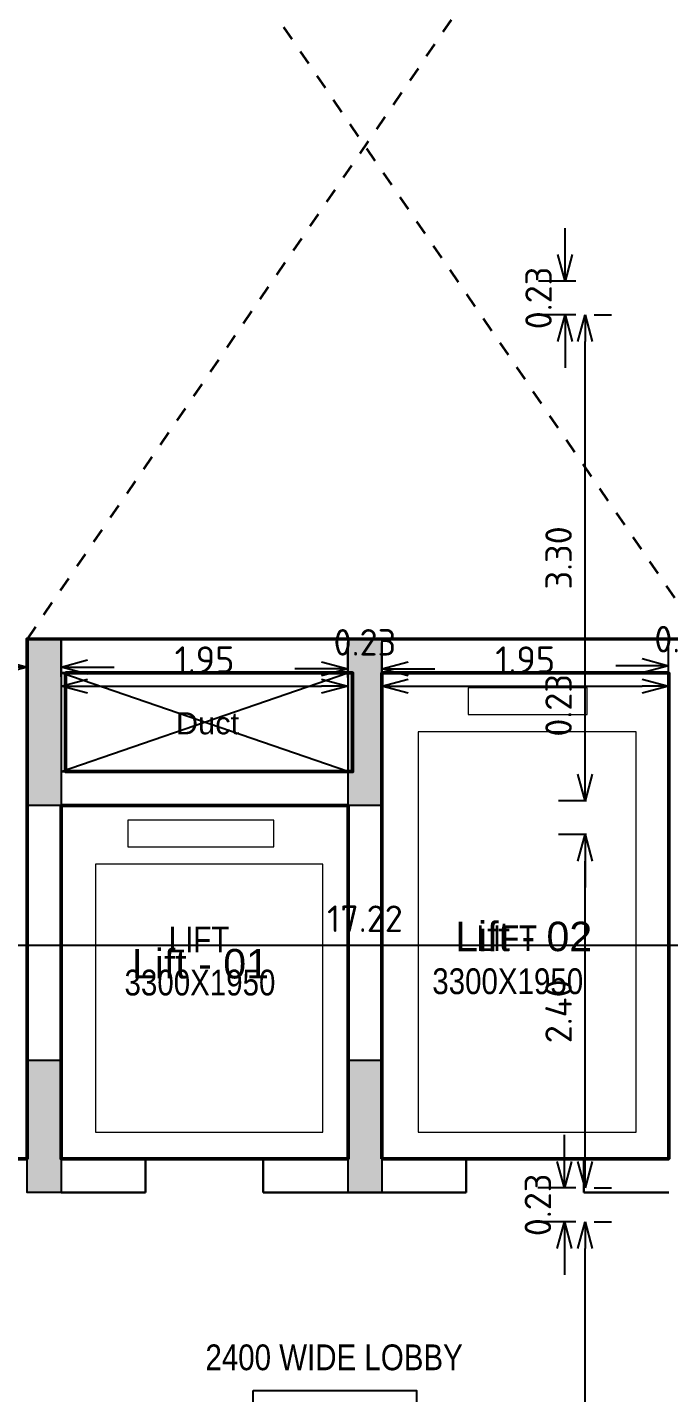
# Model space of a CAD drawing. Header units: inches. Extents: x 0 to 429, y 0 to 146.
# Drawn here: x 201.07 to 205.43, y 114.33 to 123.6 of the extents above; entities that cross this region are included whole.
import ezdxf
from ezdxf.enums import TextEntityAlignment as Align

# ---------------------------------------------------------------- set-up
doc = ezdxf.new("R2010")
doc.units = ezdxf.units.IN
doc.header["$MEASUREMENT"] = 0
doc.linetypes.add('Xr-4BHK-A-B-Ground-Sub$0$HIDDEN', pattern=[0.375, 0.25, -0.125])
doc.layers.get('DEFPOINTS').update_dxf_attribs({"lineweight": 18})
for name, color, linetype, lineweight in [('FLOOR-GROUND', 7, 'Continuous', 50), ('XR-4BHK-A-B-GROUND-SUB$0$LINE ABOVE', 6, 'Xr-4BHK-A-B-Ground-Sub$0$HIDDEN', 35), ('XR-4BHK-A-B-GROUND-SUB$0$STEPS', 253, 'Continuous', 9), ('XR-4BHK-A-B-GROUND-SUB$0$WALL', 7, 'Continuous', 30)]:
    doc.layers.add(name, color=color, linetype=linetype, lineweight=lineweight)
doc.layers.add('XR-4BHK-A-B-GROUND-SUB$0$ELE', color=4, linetype='Continuous')
doc.styles.add('Sanvi Common', font='isocpeur.ttf')
doc.styles.add('Xr-4BHK-A-B-Ground-Sub$0$DIM', font='arial.ttf')
doc.styles.add('Xr-4BHK-A-B-Ground-Sub$0$Standard', font='ARIALN.TTF')
doc.dimstyles.new('Sanvi Common', dxfattribs={"dimtxt": 0.18, "dimasz": 0.18, "dimexe": 0.18, "dimexo": 0.0625, "dimgap": 0.09, "dimtad": 1, "dimzin": 0, "dimdsep": 46, "dimtxsty": 'Sanvi Common', "dimblk": 'OPEN30', "dimcen": 0.09, "dimclrd": 68, "dimclre": 68, "dimclrt": 40, "dimadec": 0, "dimazin": 0, "dimtfac": 1, "dimtofl": 0, "dimtmove": 0, "dimatfit": 3, "dimldrblk": 'OPEN30', "dimfxl": 1, "dimtolj": 1, "dimtzin": 0, "dimarcsym": 0})

# ---------------------------------------------------------------- blocks, each defined once
blk = doc.blocks.new('Xr-4BHK-A-B-Ground-Sub$0$core typ')
at = {"layer": 'XR-4BHK-A-B-GROUND-SUB$0$ELE'}
for p, q in [((-1944.578922636545, 11220.46864082631), (-3895.42011106576, 11890.46972084677)), ((-3894.570934843767, 11220.4673823122), (-1945.420317520417, 11890.46972084677))]:
    blk.add_line(p, q, dxfattribs=at)
at = {"layer": 'XR-4BHK-A-B-GROUND-SUB$0$ELE', "ltscale": 1000}
for p, q in [((-2520.422529104195, 8590.468465497048), (-3320.422529103264, 8590.467980109417)), ((-1140.420339162491, 8590.46937562179), (-340.4203391624906, 8590.469861031772))]:
    blk.add_line(p, q, dxfattribs=at)
at = {"layer": 'XR-4BHK-A-B-GROUND-SUB$0$LINE ABOVE'}
for p, q in [((-5324.142827006493, 20565.2719354366), (465.8570467043028, 12120.69415858269)), ((-4124.145741598593, 12120.22340170233), (1665.869732529129, 20565.27153992781))]:
    blk.add_line(p, q, dxfattribs=at)
at = {"layer": 'XR-4BHK-A-B-GROUND-SUB$0$STEPS', "ltscale": 1000}
for points in [[(-1127.976667891286, 11788.13178573482), (-1127.976558675087, 11608.13178573482), (-317.9765586750873, 11608.13227720771), (-317.9766678912856, 11788.13227720771)], [(-1466.976487684093, 11491.13158004478), (-1466.975322104554, 8770.131580044777), (14.02467789498041, 8770.132478650921), (14.02351231544162, 11491.13247865092)], [(-3440.976235777169, 10889.12862718248), (-3440.97612656097, 10709.12862718341), (-2447.97612656097, 10709.12922969231), (-2447.976235777169, 10889.12922969231)], [(-3659.976055570442, 10592.12849430324), (-3659.975322104088, 8770.130249426962), (-2115.975322104554, 8770.131186259241), (-2115.976055570907, 10592.12943113552)]]:
    blk.add_lwpolyline(points, close=True, dxfattribs=at)
at = {"layer": 'XR-4BHK-A-B-GROUND-SUB$0$WALL'}
for p, q in [((-1945.420317520417, 12120.46972084677), (-3895.42011106576, 12120.46972084677)), ((235.4344015069946, 12120.47021012838), (-1715.420280919905, 12120.46972084677)), ((-1945.420317520417, 11890.46972084677), (-3895.42011106576, 11890.46972084677)), ((235.4344015069946, 11890.47021012838), (-1714.570528041135, 11890.46972105993)), ((-3894.570934843767, 11220.4673823122), (-1944.571141297492, 11220.46864083133)), ((235.0002261911577, 11219.99949748353), (235.0002269342367, 9260.497486678156)), ((-3894.570851100172, 10990.46770444655), (-1944.571351818304, 10990.4686406907)), ((-3894.570851100172, 10990.4677040384), (-3894.570851100172, 9260.916732698766)), ((-1944.989752842201, 9260.918330857297), (-1944.571351818304, 10990.46863950454)), ((-1714.571351818304, 9260.918330857297), (-1714.571351818304, 10990.46864028255)), ((-3895.420907764259, 8590.467704038165), (-3320.422529103264, 8590.467980109417)), ((-3320.422529104195, 8590.467980101967), (-3320.422389554355, 8360.467980106623)), ((-2520.422529104195, 8590.468465497048), (-1945.420339163888, 8590.468887182215)), ((-2520.42252910466, 8590.468465489597), (-2520.422389554355, 8360.46846547004)), ((-1140.420339163422, 8590.469375614339), (-1715.420339162491, 8590.469026724139)), ((-1140.420339162491, 8590.46937562179), (-1140.420199607994, 8360.469375618995)), ((234.5795776415325, 8590.47020992104), (-340.4203391624906, 8590.469861031772)), ((-340.4203391629562, 8590.469861024321), (-340.4201996079937, 8360.469861020596)), ((-3894.567547039158, 8360.467565100436), (-3320.422389554355, 8360.467980106623)), ((-1140.420199607528, 8360.469375626446), (-2520.422389554355, 8360.46846547004)), ((235.4344015069946, 8360.470350191841), (-340.4201996079937, 8360.469861020596))]:
    blk.add_line(p, q, dxfattribs=at)
blk = doc.blocks.new('_Open30')
at = {"color": 0, "linetype": 'ByBlock', "lineweight": -2}
for p, q in [((-1, 0.26794919), (0, 0)), ((0, 0), (-1, -0.26794919)), ((0, 0), (-1, 0))]:
    blk.add_line(p, q, dxfattribs=at)
blk = doc.blocks.new('*D143')
at = {"color": 68, "lineweight": -2, "transparency": 16777216}
for p, q in [((194.7502543830542, 117.3208003141394), (194.7502543830542, 117.5459179892625)), ((211.9702645902344, 117.2966533014028), (211.9702645902344, 117.5459179892625)), ((194.9302543830542, 117.3659179892625), (211.7902645902344, 117.3659179892625))]:
    blk.add_line(p, q, dxfattribs=at)
at = {"layer": 'DEFPOINTS', "color": 0, "transparency": 16777216}
for p in [(211.9702645902344, 117.3659179892625), (194.7502543830542, 117.2583003141394), (211.9702645902344, 117.2341533014028)]:
    blk.add_point(p, dxfattribs=at)
at = {"color": 68, "lineweight": -2, "transparency": 16777216, "xscale": 0.18, "yscale": 0.18, "zscale": 0.18, "rotation": 180}
blk.add_blockref('_Open30', (194.7502543830542, 117.3659179892625), dxfattribs=at)
at = {"color": 68, "lineweight": -2, "transparency": 16777216, "xscale": 0.18, "yscale": 0.18, "zscale": 0.18}
blk.add_blockref('_Open30', (211.9702645902344, 117.3659179892625), dxfattribs=at)
at = {"color": 40, "transparency": 16777216, "insert": (203.3602594866443, 117.5459179892625), "char_height": 0.18, "attachment_point": 5, "style": 'Sanvi Common'}
blk.add_mtext('\\A1;17.22', dxfattribs=at)
blk = doc.blocks.new('*D147')
at = {"color": 68, "lineweight": -2, "transparency": 16777216}
for p, q in [((204.9191160510874, 115.4869322242362), (205.0366190540505, 115.4869322242362)), ((204.8566190540505, 110.1664659857909), (204.8566190540505, 115.3069322242362)), ((204.7008815881328, 109.9864659857909), (205.0366190540505, 109.9864659857909))]:
    blk.add_line(p, q, dxfattribs=at)
at = {"layer": 'DEFPOINTS', "color": 0, "transparency": 16777216}
for p in [(204.8566160510874, 115.4869322242362), (204.8566190540505, 115.4869322242362), (204.6383815881328, 109.9864659857909)]:
    blk.add_point(p, dxfattribs=at)
at = {"color": 68, "lineweight": -2, "transparency": 16777216, "xscale": 0.18, "yscale": 0.18, "zscale": 0.18}
for p, rotation in [((204.8566190540505, 115.4869322242362), 90), ((204.8566190540505, 109.9864659857909), 270)]:
    blk.add_blockref('_Open30', p, dxfattribs=dict(at, rotation=rotation))
at = {"color": 40, "transparency": 16777216, "insert": (204.6766190540504, 112.7366991050135), "char_height": 0.18, "attachment_point": 5, "rotation": 90, "style": 'Sanvi Common'}
blk.add_mtext('\\A1;5.50', dxfattribs=at)
blk = doc.blocks.new('*D148')
at = {"color": 68, "lineweight": -2, "transparency": 16777216}
for p, q in [((204.7159468454539, 115.8969322243049), (204.7159468454539, 116.0769322243049)), ((204.7941159279782, 115.7169322243049), (204.5359468454539, 115.7169322243049)), ((204.7941160510874, 115.4869322242362), (204.5359468454539, 115.4869322242362)), ((204.7159468454539, 115.3069322242362), (204.7159468454539, 115.1269322242362))]:
    blk.add_line(p, q, dxfattribs=at)
at = {"layer": 'DEFPOINTS', "color": 0, "transparency": 16777216}
for p in [(204.7159468454539, 115.7169322243049), (204.8566159279782, 115.7169322243049), (204.8566160510874, 115.4869322242362)]:
    blk.add_point(p, dxfattribs=at)
at = {"color": 68, "lineweight": -2, "transparency": 16777216, "xscale": 0.18, "yscale": 0.18, "zscale": 0.18}
for p, rotation in [((204.7159468454539, 115.7169322243049), 270), ((204.7159468454539, 115.4869322242362), 90)]:
    blk.add_blockref('_Open30', p, dxfattribs=dict(at, rotation=rotation))
at = {"color": 40, "transparency": 16777216, "insert": (204.5359468454538, 115.6019322242705), "char_height": 0.18, "attachment_point": 5, "rotation": 90, "style": 'Sanvi Common'}
blk.add_mtext('\\A1;0.23', dxfattribs=at)
blk = doc.blocks.new('*D149')
at = {"color": 68, "lineweight": -2, "transparency": 16777216}
for p, q in [((204.8667327864443, 118.1169341480769), (204.6766190540505, 118.1169341480769)), ((204.8566190540505, 115.8969322243049), (204.8566190540505, 117.9369341480768)), ((204.9191159279782, 115.7169322243049), (205.0366190540505, 115.7169322243049))]:
    blk.add_line(p, q, dxfattribs=at)
at = {"layer": 'DEFPOINTS', "color": 0, "transparency": 16777216}
for p in [(204.8566190540505, 118.1169341480769), (204.9292327864443, 118.1169341480769), (204.8566159279782, 115.7169322243049)]:
    blk.add_point(p, dxfattribs=at)
at = {"color": 68, "lineweight": -2, "transparency": 16777216, "xscale": 0.18, "yscale": 0.18, "zscale": 0.18}
for p, rotation in [((204.8566190540505, 118.1169341480769), 90), ((204.8566190540505, 115.7169322243049), 270)]:
    blk.add_blockref('_Open30', p, dxfattribs=dict(at, rotation=rotation))
at = {"color": 40, "transparency": 16777216, "insert": (204.6766190540504, 116.9169331861908), "char_height": 0.18, "attachment_point": 5, "rotation": 90, "style": 'Sanvi Common'}
blk.add_mtext('\\A1;2.40', dxfattribs=at)
blk = doc.blocks.new('*D150')
at = {"color": 68, "lineweight": -2, "transparency": 16777216}
for p, q in [((204.8566190540505, 118.5269341480873), (204.8566190540505, 119.2829341480873)), ((204.8667326468914, 118.3469341480873), (204.6766190540505, 118.3469341480873)), ((204.8667327864443, 118.1169341480769), (204.6766190540505, 118.1169341480769)), ((204.8566190540505, 117.9369341480768), (204.8566190540505, 117.7569341480769))]:
    blk.add_line(p, q, dxfattribs=at)
at = {"layer": 'DEFPOINTS', "color": 0, "transparency": 16777216}
for p in [(204.8566190540505, 118.3469341480873), (204.9292326468914, 118.3469341480873), (204.9292327864443, 118.1169341480769)]:
    blk.add_point(p, dxfattribs=at)
at = {"color": 68, "lineweight": -2, "transparency": 16777216, "xscale": 0.18, "yscale": 0.18, "zscale": 0.18}
for p, rotation in [((204.8566190540505, 118.3469341480873), 270), ((204.8566190540505, 118.1169341480769), 90)]:
    blk.add_blockref('_Open30', p, dxfattribs=dict(at, rotation=rotation))
at = {"color": 40, "transparency": 16777216, "insert": (204.6766190540504, 118.9949341480872), "char_height": 0.18, "attachment_point": 5, "rotation": 90, "style": 'Sanvi Common'}
blk.add_mtext('\\A1;0.23', dxfattribs=at)
blk = doc.blocks.new('*D151')
at = {"color": 68, "lineweight": -2, "transparency": 16777216}
for p, q in [((204.9191160998072, 121.6469343345439), (205.0366190540505, 121.6469343345439)), ((204.8566190540505, 118.5269341480873), (204.8566190540505, 121.4669343345439)), ((204.8667326468914, 118.3469341480873), (204.6766190540505, 118.3469341480873))]:
    blk.add_line(p, q, dxfattribs=at)
at = {"layer": 'DEFPOINTS', "color": 0, "transparency": 16777216}
for p in [(204.8566160998072, 121.6469343345439), (204.8566190540505, 121.6469343345439), (204.9292326468914, 118.3469341480873)]:
    blk.add_point(p, dxfattribs=at)
at = {"color": 68, "lineweight": -2, "transparency": 16777216, "xscale": 0.18, "yscale": 0.18, "zscale": 0.18}
for p, rotation in [((204.8566190540505, 121.6469343345439), 90), ((204.8566190540505, 118.3469341480873), 270)]:
    blk.add_blockref('_Open30', p, dxfattribs=dict(at, rotation=rotation))
at = {"color": 40, "transparency": 16777216, "insert": (204.6766190540504, 119.9969342413155), "char_height": 0.18, "attachment_point": 5, "rotation": 90, "style": 'Sanvi Common'}
blk.add_mtext('\\A1;3.30', dxfattribs=at)
blk = doc.blocks.new('*D152')
at = {"color": 68, "lineweight": -2, "transparency": 16777216}
for p, q in [((204.7204967423805, 122.0569343345544), (204.7204967423805, 122.2369343345544)), ((204.7941160421234, 121.8769343345544), (204.5404967423805, 121.8769343345544)), ((204.7941160998072, 121.6469343345439), (204.5404967423805, 121.6469343345439)), ((204.7204967423805, 121.4669343345439), (204.7204967423805, 121.2869343345439))]:
    blk.add_line(p, q, dxfattribs=at)
at = {"layer": 'DEFPOINTS', "color": 0, "transparency": 16777216}
for p in [(204.7204967423805, 121.8769343345544), (204.8566160421234, 121.8769343345544), (204.8566160998072, 121.6469343345439)]:
    blk.add_point(p, dxfattribs=at)
at = {"color": 68, "lineweight": -2, "transparency": 16777216, "xscale": 0.18, "yscale": 0.18, "zscale": 0.18}
for p, rotation in [((204.7204967423805, 121.8769343345544), 270), ((204.7204967423805, 121.6469343345439), 90)]:
    blk.add_blockref('_Open30', p, dxfattribs=dict(at, rotation=rotation))
at = {"color": 40, "transparency": 16777216, "insert": (204.5404967423804, 121.7619343345491), "char_height": 0.18, "attachment_point": 5, "rotation": 90, "style": 'Sanvi Common'}
blk.add_mtext('\\A1;0.23', dxfattribs=at)
blk = doc.blocks.new('*D26')
at = {"color": 68, "lineweight": -2, "transparency": 16777216}
for p, q in [((201.0648664371456, 119.1855881251745), (201.0648664371456, 119.4354047810031)), ((201.2952577947053, 119.1882181801543), (201.2952577947053, 119.4354047810031)), ((200.8848664371456, 119.2554047810031), (197.5368664371477, 119.2554047810031)), ((201.4752577947054, 119.2554047810031), (201.6552577947054, 119.2554047810031))]:
    blk.add_line(p, q, dxfattribs=at)
at = {"layer": 'DEFPOINTS', "color": 0, "transparency": 16777216}
for p in [(201.2952577947053, 119.2554047810031), (201.0648664371456, 119.1230881251745), (201.2952577947053, 119.1257181801543)]:
    blk.add_point(p, dxfattribs=at)
at = {"color": 68, "lineweight": -2, "transparency": 16777216, "xscale": 0.18, "yscale": 0.18, "zscale": 0.18}
blk.add_blockref('_Open30', (201.0648664371456, 119.2554047810031), dxfattribs=at)
at = {"color": 68, "lineweight": -2, "transparency": 16777216, "xscale": 0.18, "yscale": 0.18, "zscale": 0.18, "rotation": 180}
blk.add_blockref('_Open30', (201.2952577947053, 119.2554047810031), dxfattribs=at)
at = {"color": 40, "transparency": 16777216, "insert": (197.8248664371477, 119.4354047810031), "char_height": 0.18, "attachment_point": 5, "style": 'Sanvi Common'}
blk.add_mtext('\\A1;0.23', dxfattribs=at)
blk = doc.blocks.new('*D27')
at = {"color": 68, "lineweight": -2, "transparency": 16777216}
for p, q in [((201.2952577947053, 119.1882181801543), (201.2952577947053, 119.3057181801543)), ((203.2448643358421, 119.1850562925597), (203.2448643358421, 119.3057181801543)), ((201.4752577947054, 119.1257181801543), (203.0648643358421, 119.1257181801543))]:
    blk.add_line(p, q, dxfattribs=at)
at = {"layer": 'DEFPOINTS', "color": 0, "transparency": 16777216}
for p in [(201.2952577947053, 119.1257181801543), (203.2448643358421, 119.1257181801543), (203.2448643358421, 119.1225562925597)]:
    blk.add_point(p, dxfattribs=at)
at = {"color": 68, "lineweight": -2, "transparency": 16777216, "xscale": 0.18, "yscale": 0.18, "zscale": 0.18, "rotation": 180}
blk.add_blockref('_Open30', (201.2952577947053, 119.1257181801543), dxfattribs=at)
at = {"color": 68, "lineweight": -2, "transparency": 16777216, "xscale": 0.18, "yscale": 0.18, "zscale": 0.18}
blk.add_blockref('_Open30', (203.2448643358421, 119.1257181801543), dxfattribs=at)
at = {"color": 40, "transparency": 16777216, "insert": (202.2700610652737, 119.3057181801543), "char_height": 0.18, "attachment_point": 5, "style": 'Sanvi Common'}
blk.add_mtext('\\A1;1.95', dxfattribs=at)
blk = doc.blocks.new('*D28')
at = {"color": 68, "lineweight": -2, "transparency": 16777216}
for p, q in [((203.2448643358421, 119.1850562925597), (203.2448643358421, 119.4231226661634)), ((203.475257293967, 119.1882181801543), (203.475257293967, 119.4231226661634)), ((203.0648643358421, 119.2431226661634), (202.8848643358421, 119.2431226661634)), ((203.655257293967, 119.2431226661634), (203.835257293967, 119.2431226661634))]:
    blk.add_line(p, q, dxfattribs=at)
at = {"layer": 'DEFPOINTS', "color": 0, "transparency": 16777216}
for p in [(203.475257293967, 119.2431226661634), (203.2448643358421, 119.1225562925597), (203.475257293967, 119.1257181801543)]:
    blk.add_point(p, dxfattribs=at)
at = {"color": 68, "lineweight": -2, "transparency": 16777216, "xscale": 0.18, "yscale": 0.18, "zscale": 0.18}
blk.add_blockref('_Open30', (203.2448643358421, 119.2431226661634), dxfattribs=at)
at = {"color": 68, "lineweight": -2, "transparency": 16777216, "xscale": 0.18, "yscale": 0.18, "zscale": 0.18, "rotation": 180}
blk.add_blockref('_Open30', (203.475257293967, 119.2431226661634), dxfattribs=at)
at = {"color": 40, "transparency": 16777216, "insert": (203.3600608149045, 119.4231226661634), "char_height": 0.18, "attachment_point": 5, "style": 'Sanvi Common'}
blk.add_mtext('\\A1;0.23', dxfattribs=at)
blk = doc.blocks.new('*D29')
at = {"color": 68, "lineweight": -2, "transparency": 16777216}
for p, q in [((203.475257293967, 119.1882181801543), (203.475257293967, 119.3057181801543)), ((203.655257293967, 119.1257181801543), (205.2448288727013, 119.1257181801543)), ((205.4248288727013, 119.0632181859314), (205.4248288727013, 118.9457181801543))]:
    blk.add_line(p, q, dxfattribs=at)
at = {"layer": 'DEFPOINTS', "color": 0, "transparency": 16777216}
for p in [(203.475257293967, 119.1257181801543), (205.4248288727013, 119.1257181859314), (205.4248288727013, 119.1257181801543)]:
    blk.add_point(p, dxfattribs=at)
at = {"color": 68, "lineweight": -2, "transparency": 16777216, "xscale": 0.18, "yscale": 0.18, "zscale": 0.18, "rotation": 180}
blk.add_blockref('_Open30', (203.475257293967, 119.1257181801543), dxfattribs=at)
at = {"color": 68, "lineweight": -2, "transparency": 16777216, "xscale": 0.18, "yscale": 0.18, "zscale": 0.18}
blk.add_blockref('_Open30', (205.4248288727013, 119.1257181801543), dxfattribs=at)
at = {"color": 40, "transparency": 16777216, "insert": (204.4500430833341, 119.3057181801543), "char_height": 0.18, "attachment_point": 5, "style": 'Sanvi Common'}
blk.add_mtext('\\A1;1.95', dxfattribs=at)
blk = doc.blocks.new('*D30')
at = {"color": 68, "lineweight": -2, "transparency": 16777216}
for p, q in [((205.4248288727013, 119.1882181859314), (205.4248288727013, 119.4444765255304)), ((205.6548288719842, 119.1882181801543), (205.6548288719842, 119.4444765255304)), ((205.2448288727013, 119.2644765255304), (205.0648288727013, 119.2644765255304)), ((205.8348288719842, 119.2644765255304), (206.0148288719842, 119.2644765255304))]:
    blk.add_line(p, q, dxfattribs=at)
at = {"layer": 'DEFPOINTS', "color": 0, "transparency": 16777216}
for p in [(205.6548288719842, 119.2644765255304), (205.4248288727013, 119.1257181859314), (205.6548288719842, 119.1257181801543)]:
    blk.add_point(p, dxfattribs=at)
at = {"color": 68, "lineweight": -2, "transparency": 16777216, "xscale": 0.18, "yscale": 0.18, "zscale": 0.18}
blk.add_blockref('_Open30', (205.4248288727013, 119.2644765255304), dxfattribs=at)
at = {"color": 68, "lineweight": -2, "transparency": 16777216, "xscale": 0.18, "yscale": 0.18, "zscale": 0.18, "rotation": 180}
blk.add_blockref('_Open30', (205.6548288719842, 119.2644765255304), dxfattribs=at)
at = {"color": 40, "transparency": 16777216, "insert": (205.5398288723427, 119.4444765255304), "char_height": 0.18, "attachment_point": 5, "style": 'Sanvi Common'}
blk.add_mtext('\\A1;0.23', dxfattribs=at)

msp = doc.modelspace()

# ---------------------------------------------------------------- hatches: boundary and pattern name
for points in [[(201.2952617853644, 119.4454323723826), (201.2952607510724, 118.3154312918255), (201.065260751062, 118.3154312918255), (201.0652617853539, 119.4454323723826)], [(203.4752635944806, 119.4454323723826), (203.4752625601887, 118.3154312918255), (203.2452625601782, 118.3154312918255), (203.2452635944701, 119.4454323723826)], [(201.2952672890151, 116.5859267668771), (201.2952643493827, 115.6854292802077), (201.0652643494014, 115.6854292802077), (201.0652672890047, 116.5859267668771)], [(203.4752672890081, 116.5859283650411), (203.4752643494049, 115.6854308783573), (203.2452643493944, 115.6854308783573), (203.2452672890268, 116.5859283650411)]]:
    msp.add_hatch(color=256).paths.add_polyline_path(points)

# ---------------------------------------------------------------- linework, layer by layer
for points in [[(201.2952617853644, 119.4454323723826), (201.2952607510724, 118.3154312918255), (201.065260751062, 118.3154312918255), (201.0652617853539, 119.4454323723826)], [(203.4752635944806, 119.4454323723826), (203.4752625601887, 118.3154312918255), (203.2452625601782, 118.3154312918255), (203.2452635944701, 119.4454323723826)], [(201.2952672890151, 116.5859267668771), (201.2952643493827, 115.6854292802077), (201.0652643494014, 115.6854292802077), (201.0652672890047, 116.5859267668771)], [(203.4752672890081, 116.5859283650411), (203.4752643494049, 115.6854308783573), (203.2452643493944, 115.6854308783573), (203.2452672890268, 116.5859283650411)], [(202.6001588789277, 114.341131918502), (203.7103762315874, 114.341131918502), (203.7103762315874, 114.0037904473488), (202.6001588789277, 114.0037904473488)]]:
    msp.add_lwpolyline(points, close=True)
at = {"layer": 'FLOOR-GROUND', "color": 181}
msp.add_lwpolyline([(205.6556856925072, 119.4459010477645), (201.0644117282118, 119.4454323723826), (201.0644117282118, 115.9156780926046), (200.2602795418116, 115.9156770542964), (200.2602789155845, 116.4006769494213), (199.1452791206011, 116.4037316618546), (199.1452791206302, 117.3601626959194), (198.1660388924701, 117.3606185462472), (198.1660388924701, 118.9226762364328), (199.0352626922013, 118.9226851535846), (199.8652312041141, 118.9118196022378), (199.8652416679015, 121.8656452931814), (200.4960388924574, 121.8656452931814), (200.4960388924574, 123.5606452931738), (199.865247672371, 123.5606452931738), (199.8652638259864, 128.1206449492807)], dxfattribs=at)
at = {"layer": 'FLOOR-GROUND', "color": 3}
msp.add_lwpolyline([(201.3251855949111, 119.2156766100293), (203.276039831113, 119.2156766100293), (203.276039831113, 118.545671048842), (201.3251855949111, 118.545671048842)], close=True, dxfattribs=at)
at = {"layer": 'FLOOR-GROUND', "color": 22}
for points in [[(203.4752659607966, 115.9156490474911), (205.4252639070965, 115.9156490474911), (205.4252639070965, 119.2156502303756), (203.4752659607966, 119.2156502303756)], [(201.2952616108578, 118.3154044228927), (203.2452659608153, 118.3154044228927), (203.2452659608153, 115.9156489080547), (201.2952616108578, 115.9156489080547)]]:
    msp.add_lwpolyline(points, close=True, dxfattribs=at)

# ---------------------------------------------------------------- block references
at = {"xscale": 0.001, "yscale": 0.001, "zscale": 0.001}
msp.add_blockref('Xr-4BHK-A-B-Ground-Sub$0$core typ', (205.1898286457927, 107.3252068891802), dxfattribs=at)

# ---------------------------------------------------------------- texts
at = {"style": 'Xr-4BHK-A-B-Ground-Sub$0$Standard'}
for s, p in [('LIFT', (202.0267154534286, 117.3171188003239)), ('LIFT', (204.1186984263241, 117.3260456015182)), ('3300X1950', (201.7262550168726, 117.0247358990078)), ('3300X1950', (203.8182379897681, 117.0336627002021)), ('2400 WIDE LOBBY', (202.2761397235791, 114.4791104305391))]:
    msp.add_text(s, height=0.175, dxfattribs=at).set_placement(p)
at = {"layer": 'FLOOR-GROUND', "color": 3, "style": 'Xr-4BHK-A-B-Ground-Sub$0$DIM'}
msp.add_text('Duct', height=0.15, dxfattribs=at).set_placement((202.2899947158349, 118.8734573745374), align=Align.MIDDLE_CENTER)
at = {"layer": 'FLOOR-GROUND', "color": 22, "style": 'Xr-4BHK-A-B-Ground-Sub$0$DIM'}
for s, p in [('Lift - 02', (204.4393489308477, 117.4254267533602)), ('Lift - 01', (202.2424135919482, 117.2398702459236))]:
    msp.add_text(s, height=0.2, dxfattribs=at).set_placement(p, align=Align.MIDDLE_CENTER)

# ---------------------------------------------------------------- dimensions: what is measured, and where the dimension line sits
at = {"color": 2}
for base, p1, p2, picture, middle in [((204.7204967423805, 121.8769343345544), (204.8566160998071, 121.6469343345439), (204.8566160421233, 121.8769343345543), '*D152', (204.7204967423804, 121.7619343345491)), ((204.7159468454539, 115.7169322243049), (204.8566160510873, 115.4869322242362), (204.8566159279781, 115.7169322243049), '*D148', (204.7159468454538, 115.6019322242705))]:
    dim = msp.add_linear_dim(base=base, p1=p1, p2=p2, angle=90, dimstyle='Sanvi Common', dxfattribs=at)
    dim.commit()
    dim.dimension.update_dxf_attribs({"geometry": picture, "text_midpoint": middle, "dimtype": 160})
for base, p1, p2, picture, middle in [((204.8566190540505, 121.6469343345439), (204.9292326468913, 118.3469341480873), (204.8566160998071, 121.6469343345439), '*D151', (204.6766190540504, 119.9969342413155)), ((204.8566190540505, 118.3469341480873), (204.9292327864441, 118.1169341480768), (204.9292326468913, 118.3469341480873), '*D150', (204.6766190540504, 118.9949341480872)), ((204.8566190540505, 118.1169341480769), (204.8566159279781, 115.7169322243049), (204.9292327864441, 118.1169341480768), '*D149', (204.6766190540504, 116.9169331861908)), ((204.8566190540505, 115.4869322242362), (204.6383815881327, 109.9864659857908), (204.8566160510873, 115.4869322242362), '*D147', (204.6766190540504, 112.7366991050135))]:
    dim = msp.add_linear_dim(base=base, p1=p1, p2=p2, angle=90, dimstyle='Sanvi Common', dxfattribs=at)
    dim.commit()
    dim.dimension.update_dxf_attribs({"geometry": picture, "text_midpoint": middle})
for base, p1, p2, picture, middle in [((201.2952577947053, 119.2554047810031), (201.0648664371456, 119.1230881251745), (201.2952577947053, 119.1257181801543), '*D26', (197.8248664371477, 119.2554047810031)), ((205.6548288719842, 119.2644765255304), (205.4248288727013, 119.1257181859314), (205.6548288719842, 119.1257181801543), '*D30', (205.5398288723427, 119.2644765255304)), ((203.475257293967, 119.2431226661634), (203.2448643358421, 119.1225562925597), (203.475257293967, 119.1257181801543), '*D28', (203.3600608149045, 119.2431226661634))]:
    dim = msp.add_linear_dim(base=base, p1=p1, p2=p2, dimstyle='Sanvi Common', dxfattribs=at)
    dim.commit()
    dim.dimension.update_dxf_attribs({"geometry": picture, "text_midpoint": middle, "dimtype": 160})
for base, p1, p2, picture, middle in [((203.2448643358421, 119.1257181801543), (201.2952577947053, 119.1257181801543), (203.2448643358421, 119.1225562925597), '*D27', (202.2700610652737, 119.3057181801543)), ((205.4248288727013, 119.1257181801543), (203.475257293967, 119.1257181801543), (205.4248288727013, 119.1257181859314), '*D29', (204.4500430833341, 119.3057181801543)), ((211.9702645902344, 117.3659179892625), (194.7502543830542, 117.2583003141394), (211.9702645902344, 117.2341533014028), '*D143', (203.3602594866443, 117.5459179892625))]:
    dim = msp.add_linear_dim(base=base, p1=p1, p2=p2, dimstyle='Sanvi Common', dxfattribs=at)
    dim.commit()
    dim.dimension.update_dxf_attribs({"geometry": picture, "text_midpoint": middle})

doc.saveas('drawing.dxf')
